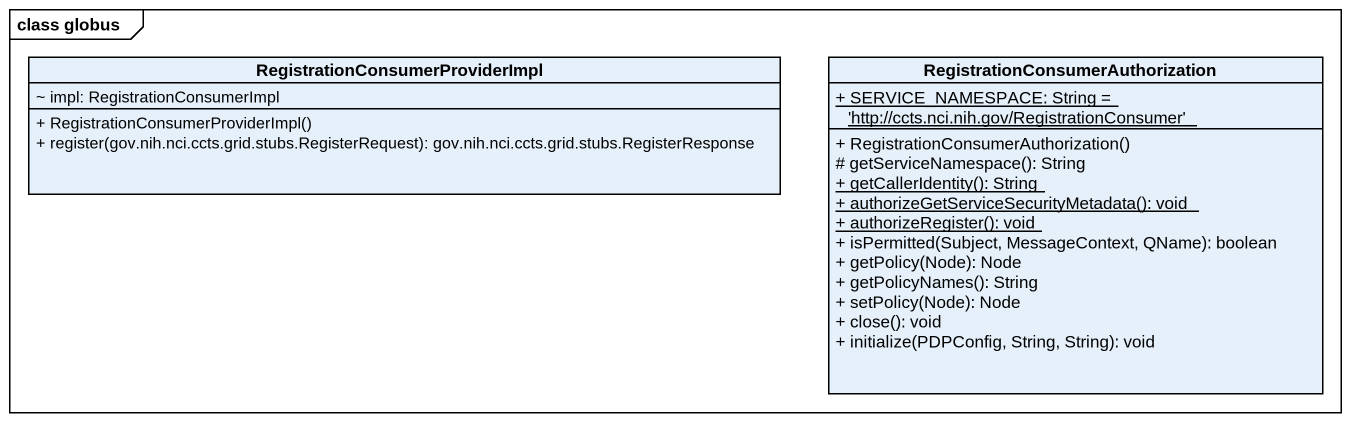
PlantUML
@startuml
mainframe class globus
hide circle
hide empty members
skinparam classAttributeIconSize 0
class "RegistrationConsumerProviderImpl" as RegistrationConsumerProvider {
  ~ impl: RegistrationConsumerImpl
  + RegistrationConsumerProviderImpl()
  + register(gov.nih.nci.ccts.grid.stubs.RegisterRequest): gov.nih.nci.ccts.grid.stubs.RegisterResponse
}
class "RegistrationConsumerAuthorization" as RegistrationConsumerAuthoriz {
  {static} + SERVICE_NAMESPACE: String = 'http://ccts.nci.nih.gov/RegistrationConsumer'
  + RegistrationConsumerAuthorization()
  # getServiceNamespace(): String
  {static} + getCallerIdentity(): String
  {static} + authorizeGetServiceSecurityMetadata(): void
  {static} + authorizeRegister(): void
  + isPermitted(Subject, MessageContext, QName): boolean
  + getPolicy(Node): Node
  + getPolicyNames(): String
  + setPolicy(Node): Node
  + close(): void
  + initialize(PDPConfig, String, String): void
}
@enduml
